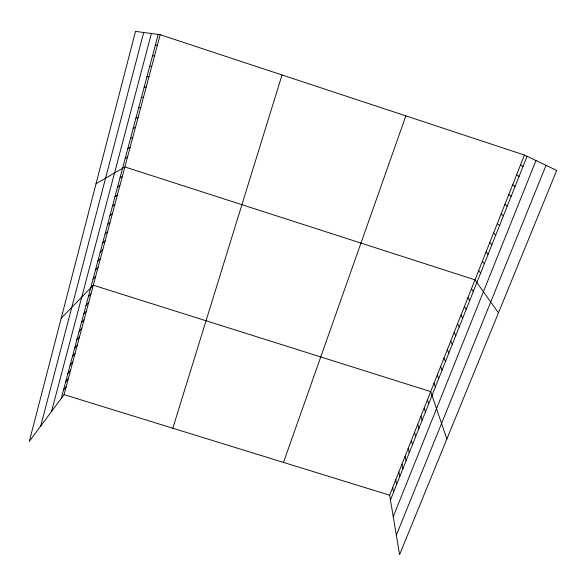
<?xml version="1.0" encoding="UTF-8"?>
<svg xmlns="http://www.w3.org/2000/svg" width="586" height="586" viewBox="0 0 586 586"><rect width="100%" height="100%" fill="white"/><g stroke="black" fill="none" stroke-linecap="round" stroke-linejoin="round"><path stroke-width="0.88" d="M40.698 426.088L143.687 32.486M51.524 411.519L151.378 33.527M61.252 398.436L158.213 34.449M160.183 34.713L135.498 31.388L29.3 441.412L64.072 394.642L160.183 34.713L524.455 155.063L556.7 170.423L399.593 554.612L389.639 495.199L524.455 155.063M172.811 428.227L282.034 74.971M283.499 462.413L405.878 115.882M390.452 500.034L527.041 156.294M393.243 516.676L535.985 160.557M396.341 535.179L546.035 165.34M63.434 390.232L66.247 386.511M65.639 381.977L68.43 378.336M67.851 373.67L70.62 370.118M70.071 365.32L72.832 361.848M72.312 356.918L75.052 353.526M74.561 348.465L77.286 345.161M76.825 339.961L79.535 336.745M79.103 331.412L81.791 328.285M81.395 322.805L84.069 319.766M83.703 314.155L86.354 311.203M86.025 305.445L88.654 302.588M88.354 296.684L90.969 293.923M61.193 318.279L93.299 285.206L430.695 391.616L446.869 438.995M93.064 279.009L95.643 276.431M95.437 270.095L97.994 267.612M97.833 261.122L100.367 258.734M100.235 252.09L102.748 249.804M102.653 243.014L105.15 240.824M105.092 233.873L107.56 231.785M107.538 224.68L109.992 222.695M110 215.428L112.431 213.546M112.483 206.118L114.893 204.338M114.981 196.75L117.361 195.079M117.486 187.322L119.852 185.762M120.013 177.844L122.357 176.386M96.045 183.718L124.877 166.951L474.997 279.844L498.437 312.895M125.192 158.403L127.484 157.173M127.843 148.441L130.114 147.328M130.517 138.421L132.758 137.417M133.205 128.327L135.425 127.448M135.908 118.174L138.106 117.412M138.633 107.949L140.801 107.311M141.373 97.657L143.511 97.144M144.134 87.299L146.251 86.911M146.91 76.869L148.998 76.605M149.708 66.372L151.767 66.24M152.521 55.802L154.558 55.802M155.356 45.159L157.363 45.29M64.072 394.642L389.639 495.199M520.507 165.032L523.034 166.387M516.581 174.943L519.05 176.408M512.677 184.788L515.087 186.37M508.802 194.567L511.16 196.266M504.949 204.287L507.249 206.096M501.118 213.941L503.367 215.868M497.316 223.537L499.514 225.573M493.537 233.074L495.683 235.213M489.786 242.545L491.874 244.794M486.05 251.958L488.094 254.317M482.344 261.312L484.336 263.773M478.659 270.607L480.601 273.171M471.466 288.759L473.305 291.52M467.958 297.615L469.752 300.471M464.471 306.412L466.214 309.371M460.999 315.165L462.698 318.213M457.549 323.86L459.212 327.003M454.128 332.511L455.74 335.741M450.722 341.103L452.282 344.422M447.33 349.644L448.854 353.058M443.968 358.141L445.448 361.635M440.621 366.58L442.056 370.169M437.295 374.974L438.687 378.644M433.984 383.317L435.339 387.075M427.428 399.864L428.696 403.783M424.176 408.061L425.407 412.061M420.946 416.214L422.14 420.294M417.737 424.315L418.887 428.476M414.544 432.373L415.65 436.614M411.365 440.386L412.441 444.701M408.208 448.349L409.24 452.744M405.073 456.267L406.069 460.743M401.952 464.141L402.904 468.69M398.846 471.972L399.769 476.594M395.762 479.758L396.641 484.454M392.693 487.501L393.536 492.262"/></g></svg>
